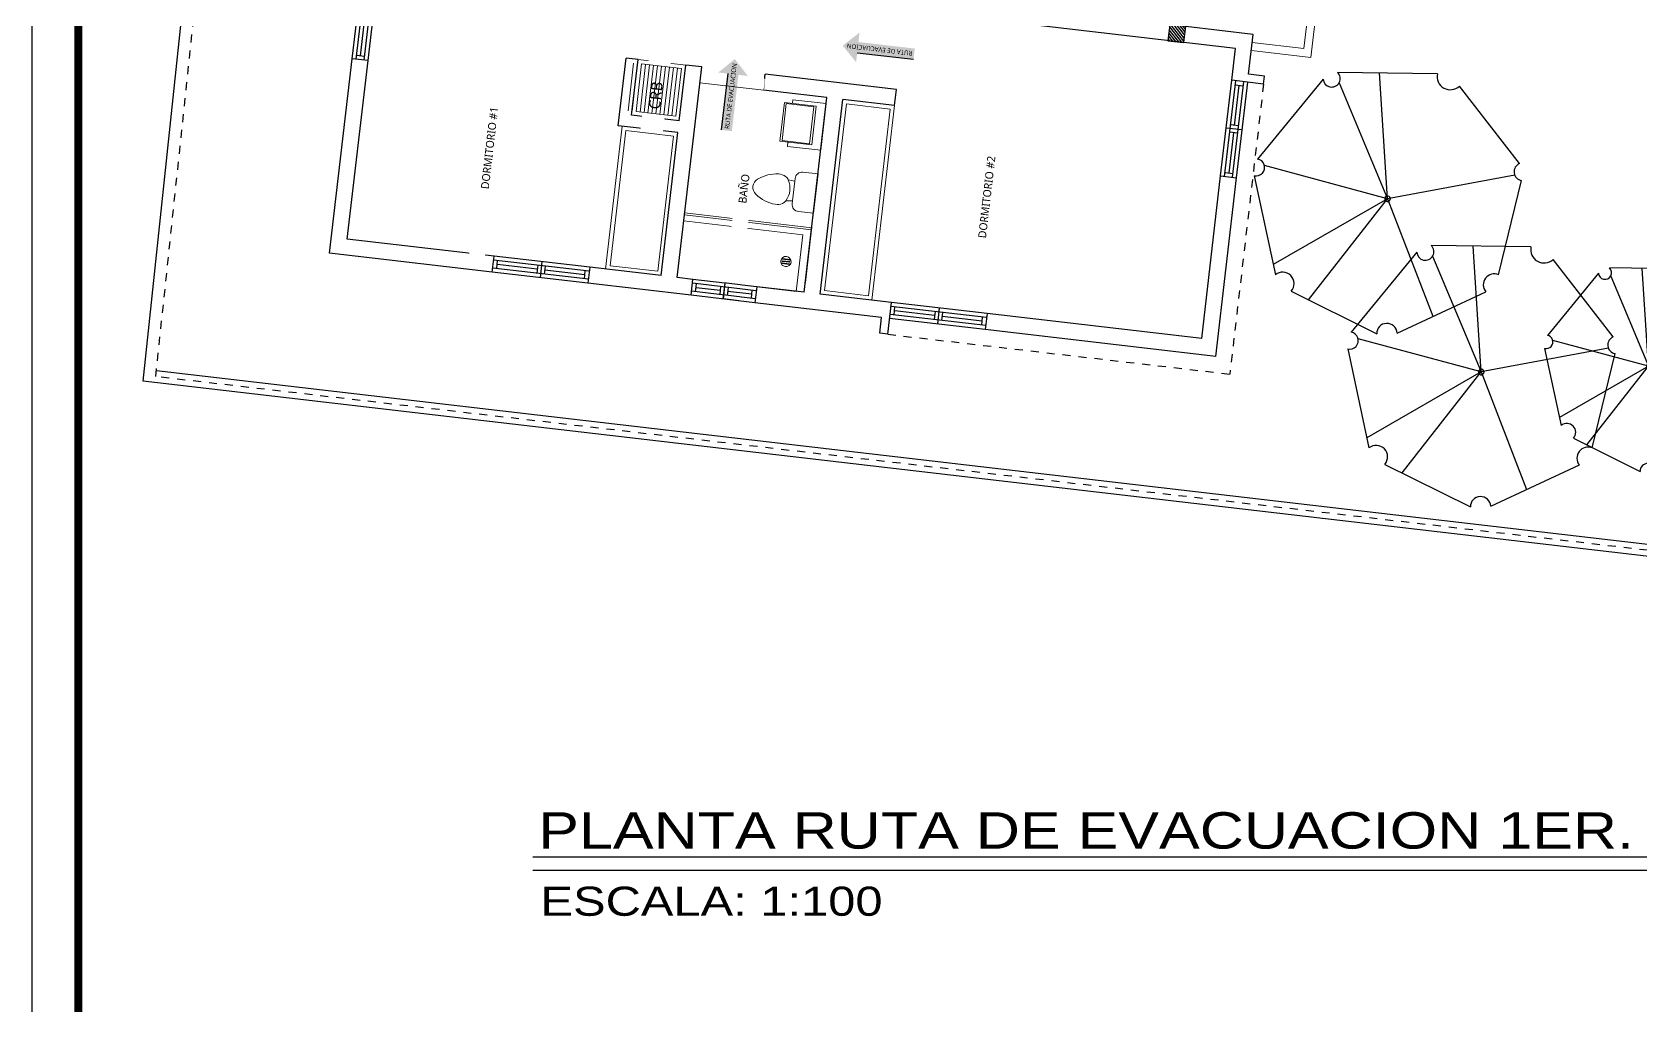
# Model space of a CAD drawing. Header units: feet. Extents: x 1019 to 2236, y -546 to 122.
# Drawn here: x 1054.27 to 1074.38, y -456.67 to -444.5 of the extents above; entities that cross this region are included whole.
import ezdxf

# ---------------------------------------------------------------- set-up
doc = ezdxf.new("R2010")
doc.units = ezdxf.units.FT
doc.header["$LTSCALE"] = 0.05
doc.header["$MEASUREMENT"] = 0
doc.linetypes.add('DASHDOT', pattern=[25.4, 12.7, -6.35, 0, -6.35])
doc.linetypes.add('HIDDEN', pattern=[9.524999999999999, 6.35, -3.175])
for name, color, linetype, lineweight in [('A-GENM', 8, 'Continuous', 9), ('A-WALL', 7, 'Continuous', 25), ('arq-pisos', 251, 'Continuous', 5), ('closet', 8, 'Continuous', 5), ('I-FURN', 8, 'Continuous', 0), ('None', 7, 'Continuous', 5), ('P-SANR-FIXT', 8, 'Continuous', 9)]:
    doc.layers.add(name, color=color, linetype=linetype, lineweight=lineweight)
for name, color, linetype in [('columna', 9, 'Continuous'), ('MARCO', 1, 'Continuous'), ('PERT-VENT', 8, 'Continuous'), ('PISO', 8, 'Continuous'), ('SIMBOLOGIA', 6, 'Continuous'), ('Simbolos de evacuacion', 7, 'Continuous'), ('SOLAR', 2, 'DASHDOT'), ('textos', 7, 'Continuous'), ('TEXXT', 2, 'Continuous'), ('TXT', 2, 'Continuous'), ('VUELO', 8, 'HIDDEN')]:
    doc.layers.add(name, color=color, linetype=linetype)
doc.layers.add('PLANTS', color=7, linetype='Continuous', true_color=0x005716)
doc.styles.add('ads', font='trebuc.ttf', dxfattribs={"height": 0.14})
doc.styles.add('DAMIAN', font='arial.ttf', dxfattribs={"height": 0.12})

# ---------------------------------------------------------------- blocks, each defined once
blk = doc.blocks.new('ARBOL4')
at = {"layer": 'PLANTS'}
for p, q in [((-0.2152249999999469, 0.439233999999459), (-0.4456980000000215, 0.1737880000000303)), ((-0.1720059999998114, 0.4302120000001821), (-2.842170943040401e-14, -2.842170943040401e-14)), ((0.1899800000000766, 0.4429339999996671), (-0.1577720000000511, 0.4574759999995592)), ((0.4654390000000319, 0.1266879999993478), (0.2585340000000258, 0.409627999999401)), ((-2.842170943040401e-14, -2.842170943040401e-14), (0.3816190000001995, 0.241315999999614)), ((-0.4742929999997898, 0.08768700000015883), (-0.409358999999796, -0.2639520000002733)), ((0.392021000000085, -0.274733000000225), (0.4821400000000438, 0.05578199999942512)), ((-2.842170943040401e-14, -2.842170943040401e-14), (-0.4366259999997339, -0.1162990000002821)), ((-0.3737299999998243, -0.2515890000004504), (-2.842170943040401e-14, -2.842170943040401e-14)), ((-2.842170943040401e-14, -2.842170943040401e-14), (-0.03092599999993695, -0.456175000000286)), ((0.4102560000000892, -0.2078570000003594), (-2.842170943040401e-14, -2.842170943040401e-14)), ((-2.842170943040401e-14, -2.842170943040401e-14), (0.3113290000000859, -0.3563519999998164)), ((-0.3758429999998327, -0.3099650000004033), (-0.04903399999969338, -0.4845290000003217)), ((0.01192100000022833, -0.4854180000002373), (0.3453370000001712, -0.3416919999999948))]:
    blk.add_line(p, q, dxfattribs=at)
for centre, radius, start, end in [((-0.1890739999999198, 0.4564700000000528), 0.031319, 213.3860779999999, 1.840691), ((0.2283990000000529, 0.4348030000000733), 0.03927, 168.050674, 320.127319), ((-0.473469999999935, 0.1352120000001094), 0.047533, 269.007996, 54.24858100000002), ((0.4743880000000615, 0.09137699999971005), 0.036427, 104.220505, 282.2873540000001), ((-2.842170943040401e-14, -2.842170943040401e-14), 0.01, 0, 180), ((-2.842170943040401e-14, -2.842170943040401e-14), 0.01, 180, 0), ((-0.3836719999999616, -0.2804550000001029), 0.030531, 284.858551, 147.280869), ((0.3713179999999454, -0.3100519999998426), 0.04094, 59.622765, 230.608597), ((-0.01854299999970976, -0.4840420000000734), 0.030495, 357.413361, 180.915833)]:
    blk.add_arc(centre, radius, start, end, dxfattribs=at)
blk = doc.blocks.new('A$C3D6C2CD6')
at = {"layer": 'P-SANR-FIXT'}
for p, q in [((-3.179984275902825e-07, 1.599999850618332), (0.7873996820015918, 1.599999850618275)), ((-3.179986265422485e-07, 0.1015998506180154), (-3.179983991685731e-07, 1.599999850618019)), ((0.7111996820015634, 1.599999850618076), (0.7111996820015634, 0.1015998506178164)), ((0.7873996820015918, -1.493819468123547e-07), (0.7873996820015918, 1.599999850618019)), ((0.8127996820016961, 1.599999850618076), (0.8127996820016392, -1.49382032077483e-07)), ((0.3238664269534297, 0.2274357925590493), (0.3238664269534297, 0.3166165075347465)), ((0.3327406119011584, 0.3166165075347749), (0.3327406119012153, 0.2274357925591346)), ((0.3511625895275756, 0.2274357925591062), (0.3511625895275188, 0.3166165075348317)), ((0.3600367744753612, 0.3166165075346612), (0.3600367744753044, 0.2274357925590209)), ((0.3784587521018352, 0.2274357925592483), (0.3784587521017784, 0.3166165075347465)), ((0.3873329370497913, 0.3166165075347465), (0.3873329370496776, 0.227435792559163)), ((0.7111996820015634, 0.1015998506178164), (-3.179986265422485e-07, 0.1015998506180154)), ((-3.179986265422485e-07, -1.493816910169699e-07), (0.787399682001535, -1.493817194386793e-07)), ((0.1237996820014473, -1.493822594511585e-07), (0.787399682001535, -1.49382231029449e-07)), ((0.8127996820016961, -1.493821457643207e-07), (0.787399682001535, -1.49382231029449e-07)), ((0.8127996820016392, -1.493818047038076e-07), (0.787399682001535, -1.493817194386793e-07))]:
    blk.add_line(p, q, dxfattribs=at)
for centre, radius, start, end in [((0.3555996820015253, 0.2720261500469974), 0.06350000000000014, 89.99999999999675, 269.9999999999968), ((0.3555996820015253, 0.2720261500469974), 0.06349999999999992, 89.99999999999675, 269.9999999999968), ((0.3283035194272657, 0.3166165075346612), 0.00443709247390396, 359.9999999999935, 179.9999999999919), ((0.3283035194272657, 0.227435792559163), 0.004437092473903958, 179.9999999999919, 359.9999999999935), ((0.3555996820016389, 0.316616507534718), 0.00443709247390396, 359.9999999999935, 179.9999999999919), ((0.3555996820014684, 0.227435792559163), 0.004437092473903963, 179.9999999999919, 359.9999999999935), ((0.3555996820015253, 0.2720261500469974), 0.06350000000000013, 269.9999999999968, 89.99999999999675), ((0.3555996820015253, 0.2720261500469974), 0.06349999999999995, 269.9999999999968, 89.99999999999675), ((0.3828958445757848, 0.3166165075347749), 0.004437092473903962, 359.9999999999935, 179.9999999999919), ((0.3828958445757848, 0.2274357925592199), 0.004437092473903967, 179.9999999999919, 359.9999999999935)]:
    blk.add_arc(centre, radius, start, end, dxfattribs=at)
blk = doc.blocks.new('bath_sink_6127 - bath_sink_6127-V2-Nivel 1')
at = {"layer": 'I-FURN'}
for p, q in [((0.2932721242284484, 0.2973634196449613), (-0.1268150819034933, 0.2973634196449627)), ((-0.1268150819034933, 0.2973634196449627), (-0.1268150819034946, -0.289999999999918)), ((0.3948721242284947, 0.244197098343593), (-0.00517787577150471, 0.2441970983435943)), ((-0.005177875771504733, 0.2441970983435943), (-0.005177875771505523, -0.2447529016564045)), ((0.02540000000001694, -0.233573350081481), (0.02540000000001694, 0.2330175467686728)), ((0.02540000000001694, 0.2330175467686723), (0.3694721242284942, 0.2330175467686723)), ((0.2932721242284481, 0.2441970983435944), (0.2932721242284484, 0.2973634196449613)), ((0.3694721242284941, 0.2330175467686775), (0.3694721242284941, -0.2335733500814858)), ((0.3948721242284938, -0.2447529016564058), (0.3948721242284947, 0.244197098343593)), ((0.2932721242284472, -0.2899999999999167), (-0.1268150819034946, -0.2899999999999154)), ((-0.005177875771505523, -0.2447529016564045), (0.3948721242284938, -0.2447529016564058)), ((0.3694721242284942, -0.2335733500814807), (0.02540000000001696, -0.2335733500814807)), ((0.2932721242284472, -0.2899999999999167), (0.2932721242284473, -0.2447529016564057))]:
    blk.add_line(p, q, dxfattribs=at)
blk = doc.blocks.new('Toilet_-_Tank_-_3D_4840 - 17_ High_ Seat Not Visible-536545-Nivel 1')
at = {"layer": 'P-SANR-FIXT'}
for p, q in [((0.2476258363328864, 0.4889258363328838), (-0.2476258363328857, 0.4889258363328838)), ((-0.2476258363328857, 0.4889258363328838), (-0.2476258363328857, 0.2984499999999989)), ((0.2476258363328864, 0.2984499999999979), (0.2476258363328864, 0.4889258363328838)), ((-0.1587499999999996, 0.2095741636671119), (-0.1228227001383719, 0.2095741636671119)), ((-0.1228227001383719, 0.209574163667112), (-0.1323182423362183, 0.1269999999999984)), ((-0.1228227001383719, 0.209574163667112), (0.1228227001383716, 0.2095741636671112)), ((0.1323182423362183, 0.1269999999999985), (0.1228227001383717, 0.209574163667112)), ((0.1228227001383716, 0.2095741636671119), (0.1587500000000004, 0.2095741636671119))]:
    blk.add_line(p, q, dxfattribs=at)
for centre, radius, start, end in [((-0.1587499999999996, 0.2984499999999989), 0.08887583633288604, 179.9999999999996, 269.9999999999993), ((0.1587500000000005, 0.2984499999999978), 0.08887583633288583, 269.9999999999992, 359.9999999999994), ((-0.02331864923591017, 0.007910525712840958), 0.1673683974361928, 151.0596079578276, 182.709045809198), ((-0.08273453245117764, 0.04076452774261166), 0.09947412206910106, 119.8980596429818, 151.0596079578277), ((0.0004739876760373714, -0.1039508645836898), 0.2664058524199138, 90.10194035701348, 119.8980596429869), ((-0.0004739876760373714, -0.1039508645836898), 0.2664058524199137, 60.10194035701269, 89.89805964298655), ((0.0827345324511767, 0.04076452774261085), 0.09947412206910214, 28.9403920421724, 60.10194035701792), ((0.02331864923591057, 0.007910525712841026), 0.1673683974361924, 357.2909541908008, 28.9403920421724), ((0.2504921340931855, 0.02086643994664056), 0.4414855271105832, 182.7090458091983, 218.5058436468638), ((-0.2504921340931864, 0.0208664399466408), 0.4414855271105845, 321.4941563531354, 357.2909541908008), ((0.01132314851053924, -0.1694169915572533), 0.1358557053170789, 218.5058436468638, 265.2190295547949), ((-0.01132314851053903, -0.1694169915572534), 0.1358557053170788, 274.780970445204, 321.494156353135)]:
    blk.add_arc(centre, radius, start, end, dxfattribs=at)
blk = doc.blocks.new('A$C72735B25')
at = {"layer": 'PERT-VENT', "extrusion": (-1.278784469221317e-17, -1.317132383339921e-15, -1)}
for p, q in [((5.542845258332818e-07, -1.311699406869593e-07), (5.542842984596064e-07, 1.203204261639257)), ((0.05000055428459405, -1.311699406869593e-07), (0.0500005542845372, 1.203204261639257)), ((0.1000005542845486, 0.6482687319012257), (0.1000005542844917, 1.149373335422865)), ((0.1500005542847305, -1.311699406869593e-07), (0.1500005542845599, 1.203204261639257)), ((0.2000005542845713, -1.311699406869593e-07), (0.2000005542844008, 1.203204261639257)), ((0.1500005542846168, 0.6482687319013394), (0.05000055428465089, 0.6482687319012257)), ((0.2000005542845145, 0.6016020652346015), (5.542846963635384e-07, 0.6016020652346015)), ((0.1500005542846736, 0.5549353985679772), (0.05000055428465089, 0.5549353985680909)), ((0.1000005542846054, 0.04987092830617712), (0.1000005542845486, 0.5549353985680909)), ((0.05000055428436667, 0.04987092830629081), (0.1500005542848442, 0.04987092830617712))]:
    blk.add_line(p, q, dxfattribs=at)
at = {"layer": 'PERT-VENT', "extrusion": (-1.278784469221317e-17, 1.317132383339921e-15, -1)}
blk.add_line((0.05000055428436667, 1.153333202162912), (0.1500005542848442, 1.153333202163026), dxfattribs=at)
blk = doc.blocks.new('A$C012446DC')
at = {"layer": 'PISO'}
h = blk.add_hatch(dxfattribs=at)
h.set_pattern_fill('ANSI31', color=256, scale=0.008571428573519295, angle=180)
h.set_pattern_definition([(225, (206536.0643219097, 1154820.960067714), (0.01924340597841342, -0.01924340597841342), [])])
h.paths.add_polyline_path([(6.844697054475546e-06, 8.124141004373087e-07), (0.2000068446968726, 8.124141004373087e-07), (0.2000068446968726, 0.2000008124142596), (6.844697054475546e-06, 0.2000008124142596)])
at = {"layer": 'columna'}
blk.add_lwpolyline([(0.2000068446968726, 0.2000008124143733), (6.844697054475546e-06, 0.2000008124143733), (6.844697054475546e-06, 8.124143278109841e-07), (0.2000068446968726, 8.124143278109841e-07)], close=True, dxfattribs=at)
blk = doc.blocks.new('A$C387E0859')
for p in [(-7.919898450836627e-06, 8.699999400665433), (3.199992080101481, 8.699999400665433), (-7.919898450836627e-06, -5.993346121613286e-07), (3.199992080101481, -5.993344984744908e-07), (5.999992080101435, -5.993351805955172e-07), (9.19999208010131, -5.993346121613286e-07)]:
    blk.add_blockref('A$C012446DC', p)

msp = doc.modelspace()

# ---------------------------------------------------------------- hatches: boundary and pattern name
at = {"layer": 'arq-pisos'}
h = msp.add_hatch(dxfattribs=at)
h.set_pattern_fill('AR-HBONE', color=256, scale=0.06, angle=90)
h.set_pattern_definition([(135, (856.7926709093535, -132.2210451879899), (-0.3394112549695428, 4.742829794065559e-17), [0.72, -0.24]), (225, (856.6229652818535, -132.0513395604899), (-0.3394112549695428, 4.742829794065559e-17), [0.72, -0.24])])
edge = h.paths.add_edge_path()
edge.add_line((1080.467131900396, -446.9164458087533), (1087.643781578432, -446.9072170136367))
edge.add_line((1087.643781578432, -446.9072170136367), (1087.643779721789, -446.9057732200326))
edge.add_line((1087.643779721789, -446.9057732200328), (1096.139869125129, -446.8948476946257))
edge.add_line((1096.139869125129, -446.8948476946256), (1096.327007298171, -448.0387685816245))
edge.add_arc((1097.313888600914, -447.8773210845958), 1.000000000000257, 189.2909241103366, 252.0570126603692)
edge.add_line((1097.00581811637, -448.82868462003), (1116.043871448137, -454.9935859392668))
edge.add_line((1116.043871448137, -454.9935859392668), (1116.351941932678, -454.0422224038392))
edge.add_line((1116.351941932679, -454.0422224038392), (1097.89039010357, -448.0640037675553))
edge.add_line((1097.89039010357, -448.0640037675554), (1102.973553098533, -432.366505432894))
edge.add_line((1102.973553098533, -432.366505432894), (1107.542647689461, -433.8460693767748))
edge.add_line((1107.542647689461, -433.8460693767748), (1109.072801628794, -429.0859492273116))
edge.add_line((1109.072801628794, -429.0859492273117), (1108.705004318849, -428.9668491238622))
edge.add_line((1108.705004318849, -428.9668491238621), (1108.218579942385, -428.9647930690728))
edge.add_line((1108.218579942385, -428.9647930690729), (1106.985650112821, -432.7722479875008))
edge.add_line((1106.98565011282, -432.7722479875007), (1102.289148716652, -431.2514271793794))
edge.add_line((1102.289148716652, -431.2514271793794), (1097.934106870986, -444.7003884240708))
edge.add_arc((1096.982743335552, -444.3923179395276), 0.9999999999998797, 270.07367932703687, 342.05701266037966, ccw=False)
edge.add_line((1096.984029282045, -445.3923171126979), (1087.178435507194, -445.4049265920515))
edge.add_line((1087.178435507194, -445.4049265920515), (1087.178435507195, -442.2355081095727))
edge.add_line((1087.178435507195, -442.2355081095728), (1085.174362387643, -442.2380852425038))
edge.add_line((1085.174362387643, -442.2380852425036), (1085.178439943499, -445.4089422774512))
edge.add_line((1085.178439943499, -445.4089422774512), (1080.465201124013, -445.4150032553938))
edge.add_line((1080.465201124013, -445.4150032553938), (1070.904063599245, -439.2370990268533))
edge.add_line((1070.904063599245, -439.2370990268533), (1070.672698766311, -441.2236715309627))
edge.add_line((1070.672698766311, -441.2236715309627), (1079.234423259103, -446.7558076194354))
edge.add_arc((1079.777134830062, -445.9158884859785), 0.9999999999996037, 237.1315812994204, 270.0736793270483)
edge.add_line((1079.778420776555, -446.9158876591486), (1080.467131900396, -446.9164458087533))
at = {"layer": 'Simbolos de evacuacion'}
h = msp.add_hatch(color=94, dxfattribs=at)
h.paths.add_polyline_path([(1064.59865064154, -444.6237911625506), (1064.612422868982, -444.5056269090702), (1064.402021272831, -444.6688306263802), (1064.569249748122, -444.8760477155856), (1064.583021975565, -444.7578834621052), (1065.286964139298, -444.8399290156468), (1065.302592805273, -444.7058367160924)])
h.paths.add_polyline_path([(1065.282687717124, -444.8120575209654), (1064.478006204109, -444.7182706396541), (1064.488245124783, -444.6304217842028), (1065.292926637798, -444.7242086655143)], flags=24)

# ---------------------------------------------------------------- linework, layer by layer
at = {"layer": 'A-GENM'}
for p, q in [((1070.52524605556, -441.6253120899695), (1070.16663056451, -444.7044994713384)), ((1070.624574680765, -441.6368803316162), (1070.254390948069, -444.8153963381905)), ((1070.16663056451, -444.7044994713384), (1069.520994500675, -444.6293059006345)), ((1070.254390948069, -444.8153963381905), (1069.509426259028, -444.7286345258399))]:
    msp.add_line(p, q, dxfattribs=at)
at = {"layer": 'A-WALL'}
for p, q in [((1069.310769008617, -444.7054980425463), (1064.344337748345, -444.1270859602092)), ((1069.532562742322, -444.529977275429), (1068.688269428076, -444.4316472214316)), ((1069.264496042031, -445.1028125433668), (1069.310769008617, -444.7054980425463)), ((1069.474721469967, -445.026620952018), (1069.532562742322, -444.529977275429)), ((1057.988907245222, -447.262927652637), (1058.271958473664, -444.8325592144273)), ((1057.988907245222, -447.262927652637), (1058.271958473664, -444.8325592144273)), ((1058.210700978927, -447.0874068855196), (1058.470615724075, -444.8556956977209)), ((1061.597445335142, -445.6696753645176), (1061.695775389139, -444.8253820502714)), ((1061.844768326948, -444.8427344127415), (1061.695775389139, -444.8253820502714)), ((1061.76379063542, -445.5380347891796), (1061.844768326948, -444.8427344127415)), ((1062.359762386653, -445.6074442390601), (1062.44074007818, -444.912143862622)), ((1062.639397328591, -444.9352803459155), (1062.44074007818, -444.912143862622)), ((1062.332838924952, -447.5674889138596), (1062.639397328591, -444.9352803459155)), ((1063.410889846941, -445.2264835295002), (1063.434026330235, -445.0278262790895)), ((1065.072948646124, -445.2187022662608), (1063.434026330234, -445.0278262790895)), ((1069.661810478731, -445.149086060517), (1069.673378720378, -445.0497574353115)), ((1064.205518848585, -445.3190294626743), (1063.410889846941, -445.2264835295002)), ((1063.922096928239, -447.7525807802075), (1064.205518848585, -445.3190294626743)), ((1065.049812162831, -445.4173595166716), (1065.072948646124, -445.2187022662608)), ((1064.12075417865, -447.775717263501), (1064.404176098995, -445.3421659459678)), ((1065.049812162831, -445.4173595166716), (1064.404176098995, -445.3421659459678)), ((1062.342410024183, -445.7564371768682), (1061.597445335142, -445.6696753645176)), ((1062.359762386653, -445.6074442390601), (1061.76379063542, -445.5380347891796)), ((1062.134181674541, -447.5443524305662), (1062.342410024183, -445.7564371768682)), ((1068.888528188511, -448.3309928625449), (1069.125306450366, -446.2979389251557)), ((1069.064048955629, -448.5527865962492), (1069.323963700777, -446.3210754084492)), ((1060.045097665904, -447.301048664081), (1058.210700978927, -447.0874068855196)), ((1060.02196118261, -447.4997059144919), (1057.988907245222, -447.262927652637)), ((1062.134181674541, -447.5443524305662), (1061.240224047692, -447.4402382557454)), ((1062.506768252408, -447.7890973016121), (1061.217087564399, -447.6388955061562)), ((1062.529904735701, -447.5904400512014), (1062.332838924952, -447.5674889138596)), ((1063.922096928239, -447.7525807802075), (1063.327716616669, -447.6833566762789)), ((1064.888722581635, -448.0665100133554), (1063.304580133376, -447.8820139266899)), ((1065.011187690134, -447.8794210045917), (1064.12075417865, -447.775717263501)), ((1068.888528188511, -448.3309928625449), (1066.206314071922, -448.0186105962561)), ((1064.964914659426, -448.2767360559767), (1064.86558603422, -448.2651678143299)), ((1069.064048955629, -448.5527865962492), (1066.183177588629, -448.2172678466671))]:
    msp.add_line(p, q, dxfattribs=at)
at = {"layer": 'A-WALL', "extrusion": (1.854588048468723e-15, -8.491321539990833e-16, -1)}
msp.add_line((1058.470615724075, -444.8556956977208), (1058.271958473664, -444.8325592144273), dxfattribs=at)
at = {"layer": 'A-WALL', "extrusion": (1.84750207858995e-15, -8.483068912745708e-16, -1)}
for p, q in [((1069.661810478731, -445.1490860605169), (1069.26449597791, -445.10281309393)), ((1069.673378720378, -445.0497574353115), (1069.474721469967, -445.026620952018)), ((1069.125306386245, -446.297939475719), (1069.323963636656, -446.3210759590124)), ((1069.125306450366, -446.2979389251558), (1069.323963700777, -446.3210754084492))]:
    msp.add_line(p, q, dxfattribs=at)
at = {"layer": 'A-WALL', "extrusion": (1.306810159731764e-15, -1.65071047238498e-16, -1)}
for p, q in [((1061.240224047692, -447.4402382557453), (1061.217087564399, -447.6388955061561)), ((1062.506768252408, -447.7890973016122), (1062.529904735701, -447.5904400512014)), ((1062.506768252408, -447.7890973016122), (1062.529904735701, -447.5904400512014)), ((1064.964914659426, -448.2767360559767), (1065.011187626013, -447.8794215551544)), ((1064.86558603422, -448.26516781433), (1064.888722517514, -448.0665105639191))]:
    msp.add_line(p, q, dxfattribs=at)
at = {"layer": 'A-WALL', "extrusion": (1.306810159731808e-15, -1.650710472381542e-16, -1)}
msp.add_line((1062.506768252409, -447.7890973016125), (1062.529904735703, -447.5904400512017), dxfattribs=at)
at = {"layer": 'closet'}
for p, q in [((1062.44074007818, -444.912143862622), (1061.844768326947, -444.8427344127415)), ((1064.766390242485, -447.8509108342048), (1065.049812162831, -445.4173595166716)), ((1061.438881298103, -447.4633747390387), (1061.647109647745, -445.675459485341))]:
    msp.add_line(p, q, dxfattribs=at)
msp.add_lwpolyline([(1064.722510050706, -447.7954624007787), (1064.994363729405, -445.461239708451), (1064.448056290775, -445.3976143793939), (1064.176202612076, -447.7318370717216)], close=True, dxfattribs=at)
at = {"layer": 'PERT-VENT', "extrusion": (-1.309768817282613e-15, 1.396670665857895e-16, -1)}
msp.add_line((1062.562088610985, -447.7452021936818), (1062.573656852632, -447.6458735684758), dxfattribs=at)
at = {"layer": 'SIMBOLOGIA', "color": 94, "linetype": 'Continuous'}
msp.add_line((1064.583021975565, -444.7578834621052), (1065.286964139298, -444.8399290156468), dxfattribs=at)
at = {"layer": 'SOLAR', "linetype": 'Continuous', "ltscale": 0.15}
msp.add_lwpolyline([(1055.824548706029, -448.7314066935696), (1086.984653572976, -452.360447415075), (1114.103875520203, -455.494884833585), (1118.416970053264, -455.9654416848023), (1118.369776137813, -456.1111829112642), (1114.087129978265, -455.6439479651559), (1086.967431237963, -452.5094554389418), (1055.659755543371, -448.8632280374435), (1057.7850785738, -428.7870355868704), (1065.480020657509, -428.7860937720251), (1079.169933288497, -428.7844182086736), (1092.150293439824, -428.7677261462559), (1102.639691478518, -428.818313816428), (1104.749541896447, -428.8020982682769), (1117.51030732362, -428.8487920659416), (1127.188237717917, -428.8785747684383), (1127.139712852747, -429.0284261485623)], dxfattribs=at)
at = {"layer": 'SOLAR', "ltscale": 0.03}
msp.add_lwpolyline([(1118.380079119802, -456.0368619307124), (1114.095502749234, -455.5694163993705), (1086.97604240547, -452.4349514270084), (1055.816652678523, -448.8059940224252), (1057.920039073236, -428.9370190696367), (1065.480039016611, -428.9360937709016), (1079.170038914071, -428.9344181968692), (1092.150028181823, -428.9177266113883), (1102.639906191287, -428.9683165963361), (1104.749843876207, -428.9521003774824), (1117.50975845194, -428.9987910617378), (1127.139712852747, -429.0284261485623), (1118.396672501411, -456.0281232841767)], dxfattribs=at)
at = {"layer": 'TEXXT', "color": 4}
msp.add_line((1060.529556052281, -454.8101307742905), (1083.265768841717, -454.8101307742905), dxfattribs=at)
at = {"layer": 'TEXXT', "color": 3}
msp.add_line((1060.529556052281, -454.9737323632584), (1083.451312032789, -454.9737323632584), dxfattribs=at)
at = {"layer": 'VUELO', "ltscale": 0.02}
for p in [(1069.661810478731, -445.149086060517), (1064.964914659426, -448.2767360559767)]:
    msp.add_line(p, (1069.239569658625, -448.7745808805168), dxfattribs=at)

# ---------------------------------------------------------------- block references
for name, p, rotation in [('A$C72735B25', (1058.271958488838, -444.8325590841379), 353.3570126603742), ('A$C72735B25', (1069.125305850856, -446.2979392813093), 353.3570126603742), ('A$C3D6C2CD6', (1063.922096816647, -447.752580447063), 83.35701266037424)]:
    msp.add_blockref(name, p, dxfattribs=dict(rotation=rotation))
at = {"layer": 'I-FURN', "rotation": 173.3570126603742}
msp.add_blockref('bath_sink_6127 - bath_sink_6127-V2-Nivel 1', (1064.037286389582, -445.66729247449), dxfattribs=at)
at = {"layer": 'None', "lineweight": 15, "rotation": 258.7903459937169}
for p, xscale, yscale, zscale in [((1071.212161077481, -446.5829918578657), 3.487943930335798, 3.487943930335798, 3.487943930335798), ((1072.382540500925, -448.7480435339036), 3.487943930335798, 3.487943930335798, 3.487943930335798), ((1074.473739331531, -448.6774505940754), 2.714450404586388, 2.714450404586388, 2.714450404586388)]:
    msp.add_blockref('ARBOL4', p, dxfattribs=dict(at, xscale=xscale, yscale=yscale, zscale=zscale))

# ---------------------------------------------------------------- texts
at = {"layer": 'textos', "color": 7, "style": 'DAMIAN', "width": 1.2}
for s, height, p in [('PLANTA RUTA DE EVACUACION 1ER. NIVEL DE CONJUNTO', 0.45519775875, (1060.596272736322, -454.7065607515746)), (' ESCALA: 1:100', 0.364158207, (1060.454953599608, -455.5456789116339))]:
    msp.add_text(s, height=height, dxfattribs=at).set_placement(p)
at = {"layer": 'TXT', "insert": (1065.273366669343, -444.7664500295692, 0.7020750988391533), "char_height": 0.05815303645353656, "width": 15.61180492360937, "attachment_point": 4, "rotation": 173.35208190923197, "style": 'ads'}
msp.add_mtext('RUTA DE EVACUACION', dxfattribs=at)

# ---------------------------------------------------------------- next in the draw order: texts
at = {"layer": 'TXT', "width": 2.687999999999999, "attachment_point": 2, "rotation": 83.35701266037233, "style": 'ads', "bg_fill": 2}
for s, insert, char_height in [('CRB', (1061.995975619587, -445.2836562908979), 0.1399999999999999), ('DORMITORIO #1', (1059.938471580924, -445.9424078517244), 0.1), ('BAÑO', (1063.11883988872, -446.4515806923912), 0.1), ('DORMITORIO #2', (1066.15257939084, -446.5558538886135), 0.1)]:
    msp.add_mtext(s, dxfattribs=dict(at, insert=insert, char_height=char_height))

# ---------------------------------------------------------------- next in the draw order: hatches: boundary and pattern name
at = {"layer": 'closet'}
h = msp.add_hatch(dxfattribs=at)
h.set_pattern_fill('ANSI31', color=256, scale=0.4, angle=398.3570126603742, style=0)
h.set_pattern_definition([(83.35701266037424, (1062.315882194874, -445.551995805634), (-0.04966431260271926, 0.005784120823373363), [])])
h.paths.add_polyline_path([(1062.315882194874, -445.551995805634), (1062.385291644754, -444.9560240544014), (1061.789319893521, -444.8866146045209), (1061.719910443641, -445.4825863557535)])
at = {"layer": 'Simbolos de evacuacion'}
h = msp.add_hatch(color=94, dxfattribs=at)
h.paths.add_polyline_path([(1063.098441340174, -445.0344690818185), (1063.216605593654, -445.0482413092612), (1063.053401876344, -444.83783971311), (1062.846184787139, -445.0050681884004), (1062.964349040619, -445.0188404158436), (1062.882303487077, -445.7227825795768), (1063.016395786632, -445.7384112455517)])
h.paths.add_polyline_path([(1062.910174981759, -445.7185061574033), (1063.00396186307, -444.9138246443874), (1063.091810718521, -444.9240635650614), (1062.99802383721, -445.7287450780772)], flags=24)

# ---------------------------------------------------------------- next in the draw order: linework, layer by layer
at = {"layer": 'A-WALL', "extrusion": (1.306810159731764e-15, -1.65071047238498e-16, -1)}
for p, q in [((1060.02196118261, -447.4997059144918), (1060.045097665904, -447.301048664081)), ((1063.327716616669, -447.6833566762789), (1063.304580133376, -447.8820139266898)), ((1066.206314007802, -448.0186111468187), (1066.183177524508, -448.2172683972295)), ((1066.206314071922, -448.0186105962555), (1066.183177588629, -448.2172678466663))]:
    msp.add_line(p, q, dxfattribs=at)
at = {"layer": 'A-WALL', "extrusion": (1.363563864030997e-15, 4.351228269179525e-16, -1)}
msp.add_line((1063.327716616669, -447.6833566762785), (1063.304580133376, -447.88201392669), dxfattribs=at)
at = {"layer": 'A-WALL', "extrusion": (1.306810159731808e-15, -1.650710472381542e-16, -1)}
msp.add_line((1063.327716616669, -447.6833566762789), (1063.304580133376, -447.8820139266898), dxfattribs=at)
at = {"layer": 'closet'}
msp.add_line((1063.410889846941, -445.2264835295002), (1062.616260845298, -445.1339375963263), dxfattribs=at)
for points in [[(1062.315882194874, -445.551995805634), (1062.385291644754, -444.9560240544014), (1061.888648518727, -444.8981828461677), (1061.819239068846, -445.4941545974003)], [(1062.090301482762, -447.48890399714), (1062.286961590757, -445.8003173686476), (1061.690989839524, -445.7309079187671), (1061.494329731529, -447.4194945472595)]]:
    msp.add_lwpolyline(points, close=True, dxfattribs=at)
at = {"layer": 'MARCO'}
msp.add_lwpolyline([(1054.271971476397, -425.5511489238701), (1140.276271476397, -425.5511489238701), (1140.276271476397, -481.5539489238701), (1054.271971476397, -481.5539489238701)], close=True, dxfattribs=at)
at = {"layer": 'MARCO', "const_width": 0.100005}
msp.add_lwpolyline([(1130.71249921794, -426.1298869346789), (1054.850709487206, -426.1298869346789), (1054.850709487206, -480.9752109130612), (1130.71249921794, -480.9752109130612)], close=True, dxfattribs=at)
at = {"layer": 'PERT-VENT', "extrusion": (1.306810159731808e-15, -1.650710472381542e-16, -1)}
for p, q in [((1063.321932495846, -447.7330209888813), (1062.524120614879, -447.6401043638041)), ((1063.327716616669, -447.6833566762788), (1062.529904735703, -447.5904400512015)), ((1062.87088907611, -447.7308284761771), (1062.571806013002, -447.6959959680323)), ((1062.876673196933, -447.6811641635743), (1062.865104955287, -447.7804927887796)), ((1062.928810676186, -447.6368983637401), (1062.905674192893, -447.8355556141508)), ((1062.969379913792, -447.6919611891111), (1062.957811672145, -447.7912898143165)), ((1063.260828016446, -447.8265804094151), (1063.272396258093, -447.7272517842092)), ((1063.304580133376, -447.8820139266898), (1062.506768252409, -447.7890973016126)), ((1063.3103642542, -447.8323496140869), (1062.512552373232, -447.7394329890096)), ((1063.26661213727, -447.7769160968121), (1062.963595792968, -447.741625501714))]:
    msp.add_line(p, q, dxfattribs=at)
at = {"layer": 'SIMBOLOGIA', "color": 94, "linetype": 'Continuous'}
msp.add_line((1062.964349040619, -445.0188404158436), (1062.882303487077, -445.7227825795768), dxfattribs=at)

# ---------------------------------------------------------------- next in the draw order: block references
for name, p, rotation in [('A$C387E0859', (1068.665133280813, -444.6303034285079), 83.35701266037258), ('A$C72735B25', (1061.217087369989, -447.6388960415446), 83.35701266037424), ('A$C72735B25', (1066.183177394219, -448.2172683820561), 83.35701266037424)]:
    msp.add_blockref(name, p, dxfattribs=dict(rotation=rotation))
at = {"layer": 'P-SANR-FIXT', "rotation": 263.3570126603718}
msp.add_blockref('Toilet_-_Tank_-_3D_4840 - 17_ High_ Seat Not Visible-536545-Nivel 1', (1063.580084691179, -446.4627582835542), dxfattribs=at)

# ---------------------------------------------------------------- next in the draw order: texts
at = {"layer": 'TXT', "insert": (1062.955782473155, -445.7091851096216, 0.7020750988392109), "char_height": 0.05815303645353656, "width": 15.61180492360937, "attachment_point": 4, "rotation": 83.35208190923196, "style": 'ads'}
msp.add_mtext('RUTA DE EVACUACION', dxfattribs=at)

doc.saveas('drawing.dxf')
